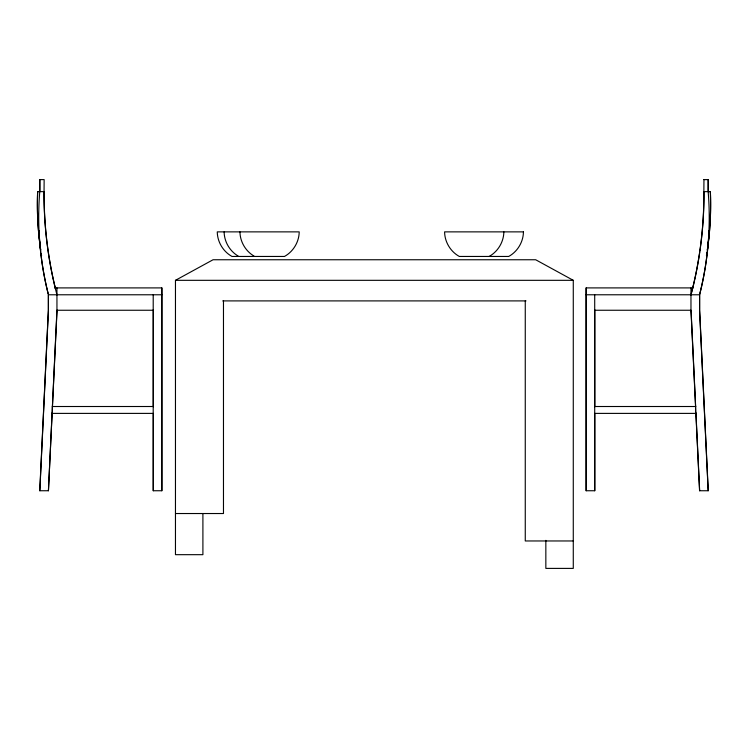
<?xml version="1.0" encoding="UTF-8"?>
<svg xmlns="http://www.w3.org/2000/svg" width="748" height="748" viewBox="0 0 748 748"><rect width="100%" height="100%" fill="white"/><g stroke="black" fill="none" stroke-linecap="round" stroke-linejoin="round"><path stroke-width="1.12" d="M39.831 490.744L48.433 310.252L48.433 294.777A314.796 314.796 0 0 1 39.756 191.638L39.756 179.604L44.141 179.604L44.048 191.638A394.542 394.542 0 0 0 56.942 294.777M161.886 294.777L48.349 294.777L48.358 310.252L39.756 490.744L48.433 490.744L56.951 310.252L56.942 287.905M48.433 490.744L52.154 412.728M52.425 406.903L57.035 310.252M503.853 231.871C503.731 241.941 497.953 251.59 489.127 256.452M691.47 292.814L693.087 286.353M202.904 513.932L202.904 554.679L175.462 554.679L175.462 280.322L213.058 259.752L535.68 259.752L573.277 280.322L573.277 568.396L545.844 568.396L545.844 540.365M703.859 179.604L708.244 179.604L708.244 191.638M37.662 191.638A316.152 316.152 0 0 0 40.719 250.206A316.152 316.152 0 0 1 37.634 191.638L44.132 191.638A394.542 394.542 0 0 0 55.427 288.466M690.965 294.777A394.542 394.542 0 0 0 703.859 191.638L710.366 191.638A316.152 316.152 0 0 1 707.309 250.206A316.152 316.152 0 0 0 710.348 191.638M238.135 256.452L231.983 256.452C223.166 251.59 217.388 241.941 217.266 231.871L299.209 231.871C299.088 241.941 293.31 251.59 284.492 256.452L254.675 256.452C245.849 251.59 240.071 241.941 239.949 231.871M253.759 256.452L238.846 256.452C230.019 251.59 224.25 241.941 224.129 231.871M175.462 280.322L573.277 280.322M54.8 287.905L161.895 287.905L161.886 490.744L153.209 490.744L153.209 294.777M693.2 287.905L586.105 287.905L586.114 490.744L594.791 490.744L594.791 413.756M586.105 294.777L699.567 294.777A314.796 314.796 0 0 0 708.608 238.163M222.726 300.902L526.012 300.902M56.942 310.252L153.293 310.252M594.707 310.252L691.059 310.252L695.659 406.903M153.293 406.51L52.36 406.51L52.36 413.392L153.293 413.392M594.707 406.51L695.64 406.51M594.707 413.392L695.64 413.392M690.965 287.905L690.974 310.252L699.567 490.744L708.244 490.744L699.642 310.252L699.567 294.777A314.796 314.796 0 0 0 708.169 191.638L708.16 179.604M175.462 513.53L223.474 513.53L223.474 300.902M573.277 540.963L525.264 540.963L525.264 300.902M54.913 286.353L55.305 287.905M708.169 490.744L699.567 310.252L699.651 294.777M695.93 412.728L699.651 490.744M703.952 179.604L703.859 191.638M695.556 406.51L695.556 413.392M594.782 309.943L594.791 406.762M594.707 294.777L594.707 490.744M586.198 287.905L586.189 490.744M161.802 287.905L161.811 490.744M153.293 309.943L153.293 406.762M153.293 413.756L153.293 490.744M39.84 179.604L39.84 191.638M41.205 253.432A316.152 316.152 0 0 0 41.551 255.582A316.152 316.152 0 0 1 41.177 253.432M48.171 293.73A314.796 314.796 0 0 1 40.831 253.263M40.71 252.188A314.796 314.796 0 0 1 39.466 238.163M39.27 234.919A314.796 314.796 0 0 1 39.055 230.59M703.943 191.638A394.542 394.542 0 0 1 699.894 251.169M699.735 252.244A394.542 394.542 0 0 1 693.162 286.353M709.02 230.59A314.796 314.796 0 0 1 708.814 234.919M523.441 231.871C523.32 241.941 517.551 251.59 508.724 256.452L459.309 256.452C450.492 251.59 444.714 241.941 444.593 231.871L523.441 231.871M706.458 255.582A316.152 316.152 0 0 0 706.972 252.356A316.152 316.152 0 0 1 706.477 255.582"/></g></svg>
